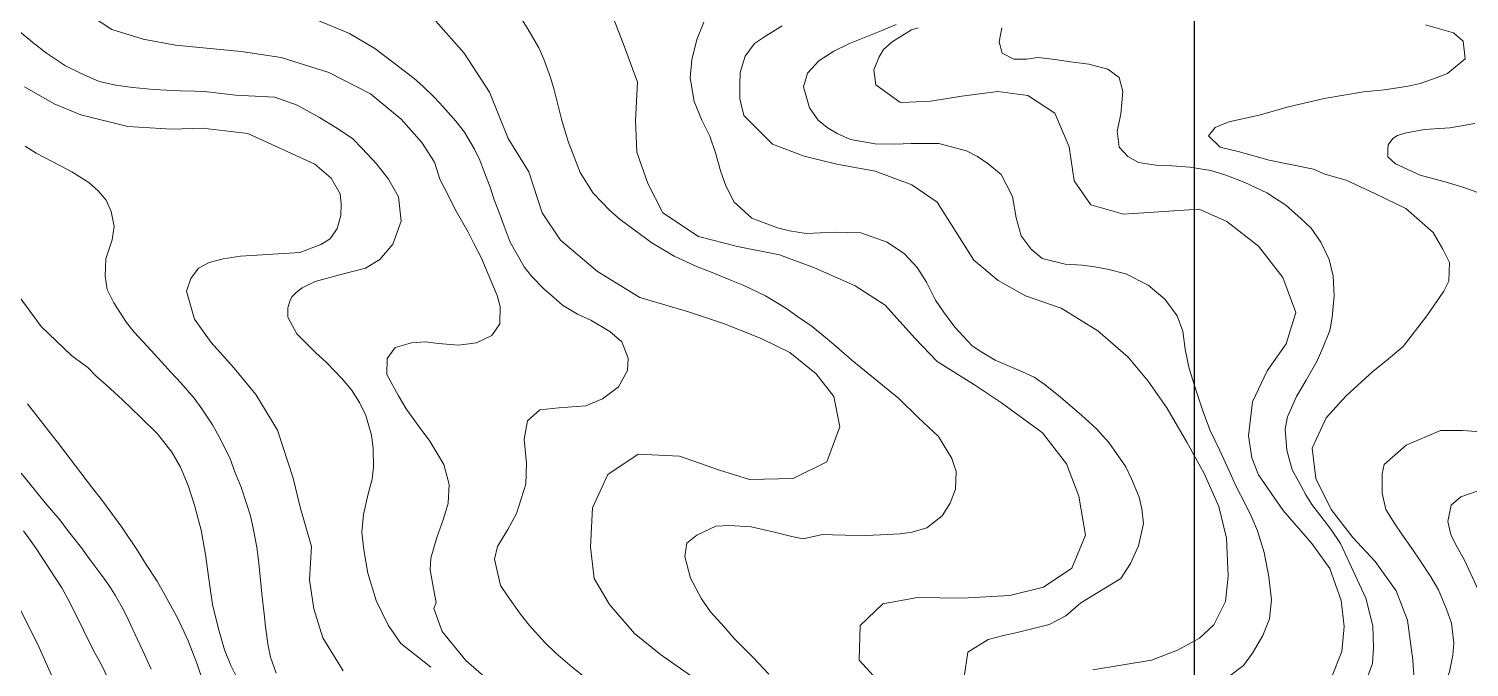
# Model space of a CAD drawing. Header units: metres. Extents: x 548946 to 557077, y 1838800 to 1845419.
# Drawn here: x 552594 to 553096, y 1840607 to 1840829 of the extents above; entities that cross this region are included whole.
import ezdxf

# ---------------------------------------------------------------- set-up
doc = ezdxf.new("R2010")
doc.units = ezdxf.units.M
doc.header["$LTSCALE"] = 28
for name, color, linetype, lineweight in [('1', 7, 'Continuous', 13), ('2', 7, 'Continuous', 13), ('60', 7, 'Continuous', 25)]:
    doc.layers.add(name, color=color, linetype=linetype, lineweight=lineweight)

msp = doc.modelspace()

# ---------------------------------------------------------------- linework, layer by layer
at = {"layer": '1'}
for points in [[(552748.74, 1840754.32), (552746.75, 1840758.25), (552742.1, 1840766.41), (552739.92, 1840770.95), (552736.83, 1840776.7), (552735.04, 1840782.7), (552730.64, 1840789.51), (552723.39, 1840797.65), (552712.7, 1840806.43), (552698.14, 1840813.88), (552681.62, 1840819.17), (552667.66, 1840821.25), (552644.74, 1840823.49), (552633.51, 1840825.48), (552622.5, 1840828.92), (552611.33, 1840836.23), (552611.33, 1840836.23), (552604.9, 1840845.1), (552595.52, 1840854.94), (552583.52, 1840862.67)], [(552826.62, 1840602.13), (552813.81, 1840611.06), (552804.71, 1840618.34), (552796.06, 1840628.52), (552790.66, 1840637.51), (552789.44, 1840648.51), (552790.12, 1840662.19), (552795.44, 1840673.79), (552806.05, 1840680.92), (552820.38, 1840680.19), (552834.39, 1840675.27), (552844.86, 1840672.02), (552860.1, 1840672.42), (552871.76, 1840678.25), (552876.36, 1840690.42), (552874.29, 1840700.94), (552868.09, 1840708.93), (552858.85, 1840716.32), (552849.12, 1840721.07), (552836.1, 1840726.36), (552823.59, 1840730.54), (552806.59, 1840735.52), (552791.86, 1840744.5), (552778.98, 1840755.51), (552772.61, 1840765.03), (552767.92, 1840779.28), (552760.66, 1840790.91), (552754.21, 1840807.03), (552745.31, 1840820.68), (552735.53, 1840831.77)], [(552810.84, 1840754.51), (552804.62, 1840759.02), (552799.79, 1840762.65), (552796.2, 1840765.77), (552790.32, 1840771.89), (552785.76, 1840779.06), (552781.58, 1840789.91), (552779.3, 1840797.59), (552776.74, 1840807.85), (552775.49, 1840812.13), (552773.09, 1840818.5), (552771.36, 1840822.47), (552767.65, 1840828.95), (552764.97, 1840833.21)], [(552797.15, 1840833.3), (552800.93, 1840823.75), (552805.76, 1840810.55), (552805.05, 1840797.13), (552805.62, 1840786.19), (552809.43, 1840775.21), (552814.58, 1840765.03), (552827.03, 1840756.7), (552840.62, 1840753.29), (552855.32, 1840750.39), (552867.49, 1840745.78)], [(552919.7, 1840603.28), (552920.96, 1840611.87), (552928.02, 1840616.29), (552933.33, 1840617.65), (552937.64, 1840618.65), (552944.61, 1840620.33), (552949.3, 1840621.49), (552955.07, 1840624.6), (552960.3, 1840629.08), (552974.32, 1840637.51), (552977.64, 1840642.82), (552980.47, 1840648.99), (552982.22, 1840656.72), (552981.66, 1840661.86), (552980.69, 1840665.92), (552978.04, 1840672.26), (552976.02, 1840676.46), (552970.14, 1840684.91), (552965.84, 1840689.77), (552960.64, 1840694.4), (552953.31, 1840700.75), (552947.89, 1840705.09), (552944.1, 1840707.67), (552939.99, 1840709.56), (552930.43, 1840713.7), (552925.83, 1840716.45), (552922.47, 1840718.68), (552916.42, 1840725.17), (552912.46, 1840730.45), (552909.66, 1840734.57), (552906.5, 1840740.85), (552903.33, 1840745.97), (552898.91, 1840750.68), (552892.86, 1840754.83), (552883.67, 1840757.98), (552874.54, 1840758.27), (552864.57, 1840757.82), (552858.75, 1840758.74), (552854.61, 1840759.72), (552845.65, 1840763.15), (552839.43, 1840768.84), (552836.44, 1840774.75), (552834.9, 1840779.27), (552832.99, 1840785.95), (552831.06, 1840791.72), (552828.24, 1840797.26), (552825.56, 1840803.86), (552824.14, 1840812.03), (552824.74, 1840818.33), (552826.44, 1840825.41), (552828.9, 1840831.41)], [(552895.96, 1840830.6), (552890.74, 1840828.46), (552883.77, 1840825.62), (552879.65, 1840823.99), (552874.23, 1840821.31), (552869, 1840818.01), (552865.06, 1840813.67), (552863.62, 1840808.96), (552865.73, 1840801.65), (552868.81, 1840797.31), (552871.95, 1840794.79), (552875.43, 1840792.7), (552880.08, 1840790.61), (552888.7, 1840789.09), (552895.61, 1840788.94), (552901.18, 1840789.17), (552910.8, 1840789.19), (552920.45, 1840786.61), (552924.3, 1840784.69), (552928.09, 1840782.12), (552932.55, 1840778.31), (552936.51, 1840770.69), (552937.84, 1840763.29), (552939.58, 1840756.98), (552943.08, 1840752.29), (552946.82, 1840749.06), (552954.84, 1840747.09), (552960.87, 1840746.71), (552965.09, 1840746.13), (552969.6, 1840745.33), (552976.02, 1840743.7), (552983.87, 1840739.75), (552989.61, 1840734.92), (552993.88, 1840729.15), (552995.91, 1840723.78), (552996.73, 1840717.49), (552998.12, 1840710.75), (553000.71, 1840702.59), (553003.07, 1840695.3), (553005.44, 1840689.19), (553008.66, 1840682.39), (553012.59, 1840673.85), (553014.3, 1840670.14), (553017.77, 1840663.37), (553019.97, 1840658.8), (553021.91, 1840654.2), (553024.3, 1840646.66), (553025.89, 1840638.12), (553026.76, 1840630.15), (553026.07, 1840623.45), (553023.84, 1840617.74), (553020.24, 1840611.49), (553017.06, 1840607.24), (553012.26, 1840603.59)], [(553080.5, 1840830.56), (553090.24, 1840827.78), (553093.68, 1840824.8), (553094.36, 1840818.66), (553088.19, 1840813.57), (553084.21, 1840812.09), (553078.61, 1840810.04), (553074.43, 1840809.19), (553066.16, 1840807.88), (553058.85, 1840807.2), (553045.12, 1840804.9), (553032.75, 1840801.97), (553022.46, 1840799.01), (553011.96, 1840796.68), (553007.13, 1840794.72), (553004.85, 1840791.87), (553008.92, 1840787.92), (553015.18, 1840786.41), (553026.01, 1840783.34), (553041.51, 1840780.27), (553045.46, 1840778.51), (553052.82, 1840776.35), (553063.06, 1840771.66), (553073.61, 1840766.48), (553083.22, 1840758.09), (553086.57, 1840752.38), (553088.9, 1840747.72), (553088.59, 1840741.2), (553086.91, 1840737.65), (553081, 1840729.09), (553072.73, 1840718.46), (553066.81, 1840713.39), (553062.29, 1840709.78), (553052.88, 1840701.23), (553045.83, 1840693.58), (553041.05, 1840682.94), (553042.22, 1840672.45), (553047.56, 1840661.65), (553055.12, 1840651.86), (553062.92, 1840643.53), (553070.28, 1840633.21), (553074.26, 1840623.03), (553076.03, 1840609.15), (553076.64, 1840600.48)], [(552651.54, 1840807.45), (552646.46, 1840807.54), (552641.75, 1840807.81), (552637.18, 1840807.95), (552629.81, 1840808.7), (552623.88, 1840809.48), (552618.14, 1840810.8), (552611.57, 1840813.72), (552606.35, 1840816.26), (552599.76, 1840820.61), (552595.05, 1840824.38), (552590.2, 1840828.27)], [(552903.66, 1840829.46), (552901.27, 1840828.81), (552894.62, 1840824.57), (552891.55, 1840821.9), (552890.01, 1840819.4)], [(552932.77, 1840829.45), (552931.88, 1840824.54), (552932.96, 1840820.63), (552936.95, 1840818.6), (552941.38, 1840818.56), (552945.35, 1840819.13), (552950.49, 1840818.53), (552957.62, 1840817.49), (552963.16, 1840816.8), (552969.73, 1840815.05), (552973.69, 1840812.11), (552975, 1840807.31), (552974.31, 1840799.43), (552973.02, 1840793.44), (552973.75, 1840787.93), (552976.72, 1840784.61), (552980.46, 1840782.55), (552986.54, 1840781.66), (552992.16, 1840781.37), (552998.33, 1840780.88), (553005.61, 1840779.73), (553010.86, 1840778.1), (553017.51, 1840775.58), (553025.19, 1840772), (553031.78, 1840767.65), (553037.12, 1840762.91), (553040.6, 1840759.65), (553043.99, 1840754.82), (553046.87, 1840748.77), (553048.29, 1840742.94), (553048.65, 1840736.09), (553047.93, 1840728.47), (553047.13, 1840723.96), (553044.67, 1840717.96), (553042.69, 1840713.45), (553038.89, 1840706.66), (553035.48, 1840700.95), (553032.37, 1840693.85), (553031.53, 1840689.59), (553032.21, 1840682.26), (553034, 1840675.43), (553036.26, 1840671.52), (553038.73, 1840666.72), (553040.93, 1840663.32), (553043.98, 1840659.23), (553047.46, 1840654.8), (553050.88, 1840649.72), (553059.76, 1840630.7), (553062.17, 1840621.03), (553062.37, 1840613.37), (553061.97, 1840607.94), (553058.55, 1840598.47)], [(552890.01, 1840819.4), (552888.19, 1840814.79), (552888.9, 1840809.56), (552897.2, 1840803.62), (552898, 1840803.45), (552907.92, 1840803.9), (552918.87, 1840805.63), (552931.38, 1840807.28), (552941.9, 1840805.86), (552951.26, 1840799.78), (552956.32, 1840788.03), (552958.02, 1840776.18), (552963.88, 1840767.76), (552975.25, 1840764.49), (553001.61, 1840766.25), (553011.28, 1840762.02), (553022.34, 1840753.4), (553030.81, 1840742.43), (553035.28, 1840730.23), (553031.95, 1840719.37), (553025.35, 1840709.96), (553020.21, 1840699.15), (553018.77, 1840687.32), (553019.98, 1840679.67), (553022.25, 1840673.73), (553030.9, 1840661.22), (553040.85, 1840649.76), (553047.13, 1840641), (553051.13, 1840629.9), (553052.13, 1840620.84), (553051.33, 1840612.17), (553047.71, 1840603.11)], [(552592.08, 1840808.96), (552602.46, 1840802.99), (552611.7, 1840799.1), (552628.08, 1840795.09), (552643.46, 1840794.21), (552654.18, 1840794.49), (552669.93, 1840792.61), (552693.26, 1840781.99), (552699.06, 1840777.04), (552702.11, 1840771.66), (552702.54, 1840768.03), (552702.4, 1840764.1), (552701.09, 1840759.59), (552698.63, 1840755.95), (552695.44, 1840753.92), (552688.04, 1840751.15), (552667.45, 1840749.85), (552661.36, 1840748.97), (552656.43, 1840747.66), (552652.81, 1840745.77), (552650.05, 1840742.14), (552648.58, 1840737.65), (552651.34, 1840727.98), (552657.17, 1840719.82), (552665.16, 1840710.87), (552672.78, 1840701.74), (552680.25, 1840689.23)], [(552733.74, 1840606.6), (552728.18, 1840611.06), (552723.33, 1840614.95), (552718.86, 1840621.35), (552714.67, 1840629.86), (552711.79, 1840639.43), (552710.37, 1840647.59), (552709.69, 1840653.76), (552710.33, 1840659.81), (552711.88, 1840667.01), (552713.25, 1840672.23), (552713.71, 1840676.31), (552713.63, 1840682.94), (552713.12, 1840687.56), (552711.07, 1840694.36), (552708.88, 1840698.93), (552706.06, 1840703.3), (552702.78, 1840707.1), (552697.47, 1840712.76), (552693.57, 1840716.36), (552687, 1840722.79), (552683.85, 1840728.6), (552683.85, 1840731.86), (552684.61, 1840734.25), (552685.26, 1840735.77), (552686.77, 1840737.18), (552688.88, 1840738.86), (552693.45, 1840741.06), (552702.41, 1840743.48), (552711.01, 1840745.72), (552716.01, 1840748.75), (552720.5, 1840754.05), (552723.39, 1840762.04), (552722.45, 1840770.52), (552719.03, 1840776.78), (552714.81, 1840782.04), (552709.79, 1840787.47), (552706.43, 1840790.87), (552700.66, 1840794.79), (552694.96, 1840798.19), (552687.2, 1840802.54), (552679.35, 1840805.31), (552672.55, 1840805.61), (552665.61, 1840806.01), (552659.82, 1840806.67), (552655.74, 1840807.14), (552651.54, 1840807.45)], [(552592.28, 1840788.18), (552596.19, 1840785.75), (552604.46, 1840781.46), (552608.6, 1840779.31), (552614.48, 1840775.54), (552617.79, 1840772.65), (552620.61, 1840769.45), (552622.35, 1840765.48), (552623.31, 1840760.26), (552622.65, 1840755.63), (552620.39, 1840749.01), (552620.16, 1840742.87), (552620.92, 1840738.27), (552623.26, 1840733.59), (552627.65, 1840726.79), (552630.36, 1840723.45), (552634.95, 1840718.36), (552639.83, 1840713.04), (552643.22, 1840709.39), (552646.62, 1840705.73), (552651.24, 1840700.38), (552653.86, 1840696.64), (552657.59, 1840691.07), (552660.5, 1840685.93), (552663.86, 1840679.02), (552665.34, 1840675.02), (552667.65, 1840669.42), (552669.62, 1840663.39), (552670.84, 1840659.37), (552671.83, 1840655.05), (552673.08, 1840648.43), (552673.71, 1840643.94), (552674.33, 1840637.12), (552674.87, 1840632.24), (552675.63, 1840625.3), (552676.14, 1840620.67), (552676.99, 1840614.13), (552677.82, 1840610.19), (552679.87, 1840604.57)], [(552755.94, 1840600.23), (552745.91, 1840608.96), (552737.66, 1840619.05), (552734.75, 1840627.11), (552735.6, 1840629.15), (552734.67, 1840634.09), (552733.57, 1840640.57), (552733.77, 1840644.61), (552735.82, 1840651.82), (552738.22, 1840658.3), (552739.81, 1840663.78), (552740.13, 1840670.29), (552738.32, 1840677.34), (552733.41, 1840685.47), (552729.64, 1840690.36), (552725.18, 1840696.73), (552722.49, 1840701.22), (552718.43, 1840708.67), (552718.47, 1840714.23), (552721.28, 1840718.04), (552727.05, 1840719.71), (552731.94, 1840719.99), (552736.4, 1840719.45), (552743.45, 1840718.93), (552749.7, 1840719.75), (552754.99, 1840722.27), (552757.77, 1840726.33), (552757.89, 1840732.3), (552756.82, 1840736.19), (552754.69, 1840741.39), (552751.38, 1840749.18), (552748.74, 1840754.32)], [(552851.58, 1840604.23), (552846.13, 1840610), (552839.54, 1840616.69), (552835.97, 1840620.72), (552831.24, 1840625.92), (552828.13, 1840630.52), (552824.23, 1840637.63), (552822.35, 1840645.23), (552823.01, 1840649.85), (552826.47, 1840652.7), (552833.15, 1840655.78), (552837.81, 1840656.03), (552845.4, 1840655.57), (552853.54, 1840653.73), (552859.56, 1840652.19), (552863.56, 1840651.33), (552870.26, 1840652.94), (552873.81, 1840652.72), (552878.23, 1840652.68), (552885.4, 1840652.56), (552890.45, 1840652.73), (552897.31, 1840653.09), (552901.53, 1840653.69), (552906.7, 1840655.17), (552911.96, 1840659.39), (552914.85, 1840663.87), (552916.65, 1840668.75), (552916.88, 1840674.89), (552915.35, 1840679.4), (552910.73, 1840687.08), (552903.77, 1840693.6), (552896.92, 1840700.26), (552880.49, 1840713.67), (552874.16, 1840719.21), (552866.71, 1840725.42), (552861.52, 1840728.88), (552857.55, 1840731.82), (552850.45, 1840736.11), (552842.63, 1840739.8), (552838, 1840741.63), (552831.87, 1840744.21), (552826.99, 1840746.01), (552818.63, 1840749.9), (552810.84, 1840754.51)], [(552867.49, 1840745.78), (552881.65, 1840739.58), (552892.11, 1840732.84), (552902.46, 1840721.3), (552910.23, 1840713.22), (552923.31, 1840705.09), (552932.69, 1840698.75), (552946.93, 1840688.29), (552955.38, 1840677.57), (552959.62, 1840666.25), (552962.03, 1840652.66), (552957.23, 1840641.12), (552947.33, 1840634.58), (552935.62, 1840631.59), (552919.01, 1840630.65), (552903.43, 1840630.99), (552891.37, 1840628.75), (552883.41, 1840621.13), (552883.07, 1840609.04), (552891.77, 1840599.52)], [(552654.08, 1840602.51), (552652.17, 1840608.02), (552649.1, 1840615.87), (552645.51, 1840623.67), (552641.12, 1840631.64), (552638.35, 1840636.67), (552634.31, 1840642.73), (552631.46, 1840647.36), (552626.01, 1840655.47), (552623.42, 1840658.95), (552618.97, 1840665.1), (552615.8, 1840669.04), (552608.05, 1840679.24), (552603.63, 1840685.13), (552600.6, 1840688.96), (552596.07, 1840694.7), (552593.19, 1840698.41)], [(552680.25, 1840689.23), (552685.74, 1840672.48), (552688.16, 1840662.39), (552692.14, 1840648.71), (552691.48, 1840637.11), (552692.99, 1840627.04), (552696.06, 1840616.89), (552703.17, 1840605.38)], [(552633.36, 1840612.32), (552631.34, 1840616.52), (552628.43, 1840622.83), (552626.58, 1840626.66), (552623.67, 1840631.8), (552621.48, 1840635.2), (552619.03, 1840638.57), (552614.89, 1840644.23), (552611.98, 1840648.2), (552607.45, 1840653.95), (552604.4, 1840658.03), (552599.32, 1840663.97), (552595.87, 1840668.15), (552590.91, 1840674.23)], [(553101.18, 1840668.91), (553092.78, 1840666.04), (553089.47, 1840663.07), (553088.26, 1840657.48), (553089.29, 1840652.91), (553091.11, 1840649.34), (553094.02, 1840644.19), (553098.93, 1840633.32)], [(552591.69, 1840654.16), (552596.14, 1840648.02), (552602.69, 1840638.08), (552605.06, 1840634.3), (552607.17, 1840630.5), (552609.99, 1840624.96), (552612.67, 1840619.54), (552616.17, 1840612.51), (552618.94, 1840607.48), (552621.3, 1840602.54)], [(552602.91, 1840600.77), (552596.71, 1840614.58), (552586.25, 1840635.31)], [(552636.27, 1840606.01), (552633.36, 1840612.32)]]:
    msp.add_lwpolyline(points, dxfattribs=at)
at = {"layer": '2'}
for points in [[(552720.53, 1840817.52), (552714.28, 1840822.3), (552705.38, 1840827.56), (552694.48, 1840832.08), (552686.88, 1840833.71), (552680.8, 1840834.61), (552674.24, 1840835.18), (552669.64, 1840835.59), (552662.85, 1840835.88), (552658.65, 1840836.2), (552648.6, 1840836.52), (552639.75, 1840837.76), (552633.64, 1840840.08), (552627.39, 1840843.68), (552621, 1840848.57), (552615.98, 1840852.83), (552610.5, 1840857.69), (552606.34, 1840861.26), (552602.97, 1840863.49), (552596.12, 1840868.98), (552589.1, 1840873.67)], [(552842.81, 1840798.87), (552841.51, 1840804.78), (552841.44, 1840809.64), (552841.61, 1840813.95), (552843.33, 1840819.6), (552846.62, 1840824), (552850.36, 1840826.62), (552856.22, 1840830.12)], [(552790.87, 1840600.4), (552783.03, 1840606.69), (552777.29, 1840611.52), (552773.5, 1840615.27), (552768.02, 1840621.3), (552765, 1840625.13), (552760.69, 1840631.16), (552758.04, 1840635.15), (552755.99, 1840644.29), (552756.94, 1840648.69), (552760.57, 1840654.68), (552763.6, 1840660.22), (552766.9, 1840670.46), (552767.13, 1840677.77), (552766.34, 1840686.14), (552767.46, 1840692.51), (552771.72, 1840696.36), (552778.4, 1840697.09), (552787.82, 1840697.74), (552793.54, 1840700.19), (552799.19, 1840704.32), (552802.34, 1840710), (552802.52, 1840714.31), (552800.32, 1840720.05), (552796.16, 1840723.63), (552789.48, 1840727.57), (552784.83, 1840729.66), (552779.66, 1840732.87), (552776.5, 1840735.64), (552773.19, 1840738.53), (552768.8, 1840742.98), (552766.23, 1840746.21), (552761.38, 1840754.78), (552759.33, 1840760.41), (552757.88, 1840764.15), (552755.69, 1840769.89), (552754.46, 1840773.92), (552752.27, 1840779.66), (552750.82, 1840783.4), (552748.97, 1840787.23), (552745.46, 1840793.09), (552742.44, 1840796.92), (552737.99, 1840801.89), (552735.02, 1840805.2), (552730.94, 1840809.17), (552727.92, 1840811.83), (552720.53, 1840817.52)], [(552964.55, 1840605.73), (552985.04, 1840609.15), (552994.08, 1840612.58), (553001.71, 1840616.81), (553006.73, 1840621.44), (553010.75, 1840629.5), (553011.76, 1840638.37), (553011.11, 1840651.64), (553008.46, 1840662.61), (553003.29, 1840674.21), (552997.29, 1840685.08), (552990.27, 1840696.99), (552983.78, 1840706.37), (552976.9, 1840714.67), (552966.3, 1840723.86), (552953.5, 1840731.76), (552941.11, 1840736.09), (552931.58, 1840741.37), (552923.02, 1840748.45), (552910.28, 1840768.67), (552901.44, 1840774.81), (552888.62, 1840779.48), (552875.25, 1840782.01), (552863.94, 1840784.76), (552852.85, 1840788.97), (552842.81, 1840798.87)], [(553097.71, 1840796.11), (553089.02, 1840794.64), (553080.12, 1840794.05), (553073.33, 1840792.79), (553070.69, 1840791.9), (553069.11, 1840790.85), (553067.53, 1840788.73), (553067.35, 1840786.97), (553067.35, 1840784.5), (553069.99, 1840782.04), (553078.62, 1840778.14), (553083.44, 1840776.85), (553087.32, 1840775.85), (553093.91, 1840773.85), (553098.8, 1840772.04)], [(552590.23, 1840735.88), (552597.88, 1840725.33), (552608.45, 1840715.24), (552609.87, 1840714.28), (552614.16, 1840711.13), (552617.1, 1840708.07), (552620.69, 1840704.95), (552626.2, 1840699.84), (552632.59, 1840693.78), (552638.43, 1840687.92), (552643.42, 1840681.58), (552646.47, 1840676.32), (552649.12, 1840669.98), (552651.31, 1840663.07), (552653.7, 1840654.36), (552655.15, 1840645.93), (552656.34, 1840637.48), (552657.59, 1840628.51), (552659.69, 1840620.03), (552661.8, 1840612.72), (552663.97, 1840607.24)], [(553105.24, 1840688.33), (553093.34, 1840689.18), (553085.69, 1840689.18), (553073.8, 1840684.08), (553066.15, 1840677.27), (553065.42, 1840674.03), (553065.42, 1840667.25), (553066.69, 1840661.55), (553069.76, 1840656.61), (553072.24, 1840652.98), (553076.09, 1840647.55), (553078.57, 1840643.92), (553082.33, 1840638.09), (553085.04, 1840633.58), (553087.86, 1840626.87), (553089.57, 1840621.98), (553090.33, 1840615.05), (553090.02, 1840610.85), (553088.84, 1840605), (553086.26, 1840598.86), (553084.49, 1840594.89)], [(552663.97, 1840607.24), (552665.96, 1840603.29)]]:
    msp.add_lwpolyline(points, dxfattribs=at)
at = {"layer": '60'}
msp.add_line((553000, 1839000), (553000, 1841000), dxfattribs=at)

doc.saveas('drawing.dxf')
